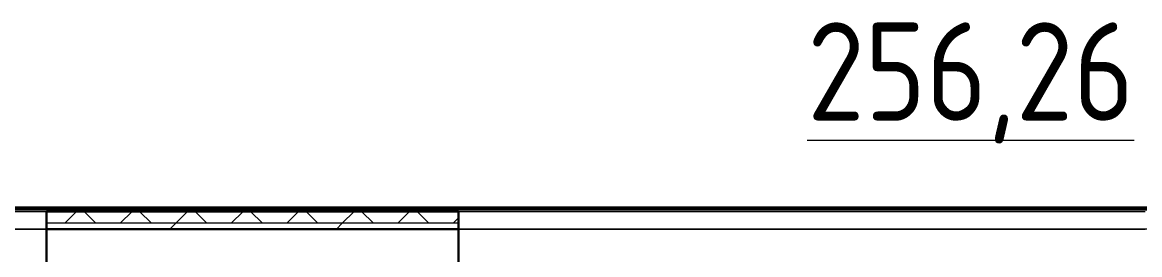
# Model space of a CAD drawing. Header units: millimetres. Extents: x -586848 to 520591, y -385801 to 675781.
# Drawn here: x 126132 to 128980, y 649606 to 650197 of the extents above; entities that cross this region are included whole.
import ezdxf

# ---------------------------------------------------------------- set-up
doc = ezdxf.new("R2010")
doc.units = ezdxf.units.MM
doc.linetypes.add('ADSK_Линия сетки', pattern=[25, 20, -2.5, 0, -2.5])
for name, color, linetype, lineweight in [('Марки помещений', 252, 'Continuous', 20), ('Оси', 252, 'Continuous', 9), ('Стены внутренние', 7, 'Continuous', 18), ('Стены наружные', 7, 'Continuous', 18), ('Стены штриховка', 7, 'Continuous', 9)]:
    doc.layers.add(name, color=color, linetype=linetype, lineweight=lineweight)
doc.styles.add('GOST Common_2', font='', dxfattribs={"width": 0.9, "height": 250})
doc.styles.get('GOST Common_2').set_extended_font_data('GOST type B')

# ---------------------------------------------------------------- blocks, each defined once
blk = doc.blocks.new('2 этаж')
at = {"layer": 'Оси', "color": 251, "linetype": 'ADSK_Линия сетки', "ltscale": 100, "true_color": 0x636466}
blk.add_line((165326, 16960.7), (93603.7, 16960.7), dxfattribs=at)
at = {"layer": 'Стены внутренние', "color": 251, "true_color": 0x636466}
for p, q in [((125246, 16960.7), (126996, 16960.7)), ((128046, 16960.7), (129796, 16960.7))]:
    blk.add_line(p, q, dxfattribs=at)
at = {"layer": 'Стены внутренние', "color": 251, "lineweight": 30, "true_color": 0x636466}
for p, q in [((126996, 16960.7), (128046, 16960.7)), ((126996, 16960.7), (126996, 16258.7)), ((128046, 16960.7), (128046, 16258.7))]:
    blk.add_line(p, q, dxfattribs=at)
at = {"layer": 'Стены наружные', "color": 251, "lineweight": 30, "true_color": 0x636466}
for p, q in [((130071, 17015.7), (112936, 17015.7)), ((112936, 17010.7), (130071, 17010.7)), ((126996, 17005.7), (128046, 17005.7)), ((126996, 17005.7), (126996, 16960.7)), ((128046, 17005.7), (128046, 16960.7)), ((126996, 16960.7), (128046, 16960.7))]:
    blk.add_line(p, q, dxfattribs=at)
at = {"layer": 'Стены наружные', "color": 251, "true_color": 0x636466}
for p, q in [((125246, 17005.7), (126996, 17005.7)), ((128046, 17005.7), (129796, 17005.7)), ((126996, 16960.7), (125246, 16960.7)), ((129796, 16960.7), (128046, 16960.7))]:
    blk.add_line(p, q, dxfattribs=at)
at = {"layer": 'Стены наружные', "color": 251, "linetype": 'Continuous', "lineweight": 9, "true_color": 0x636466}
for p, q in [((127042.7, 16975.7), (127072.7, 17005.7)), ((127122, 16975.7), (127092, 17005.7)), ((127184.1, 16975.7), (127214.1, 17005.7)), ((127263.4, 16975.7), (127233.4, 17005.7)), ((127325.5, 16975.7), (127355.5, 17005.7)), ((127404.8, 16975.7), (127374.8, 17005.7)), ((127466.9, 16975.7), (127496.9, 17005.7)), ((127546.3, 16975.7), (127516.3, 17005.7)), ((127608.4, 16975.7), (127638.4, 17005.7)), ((127687.7, 16975.7), (127657.7, 17005.7)), ((127749.8, 16975.7), (127779.8, 17005.7)), ((127829.1, 16975.7), (127799.1, 17005.7)), ((127891.2, 16975.7), (127921.2, 17005.7)), ((127970.5, 16975.7), (127940.5, 17005.7)), ((127310.5, 16960.7), (127325.5, 16975.7)), ((127734.8, 16960.7), (127749.8, 16975.7)), ((128032.6, 16975.7), (128046, 16989.1))]:
    blk.add_line(p, q, dxfattribs=at)
at = {"layer": 'Стены штриховка', "color": 251, "true_color": 0x636466}
blk.add_line((128046, 16975.7), (126996, 16975.7), dxfattribs=at)
at = {"layer": 'Марки помещений', "color": 251, "true_color": 0x636466, "style": 'GOST Common_2', "width": 0.9}
blk.add_text('%%U256,26', height=250, dxfattribs=at).set_placement((128935.1, 17236.5))

msp = doc.modelspace()

# ---------------------------------------------------------------- block references
msp.add_blockref('2 этаж', (-802.7, 632710.4))

doc.saveas('drawing.dxf')
